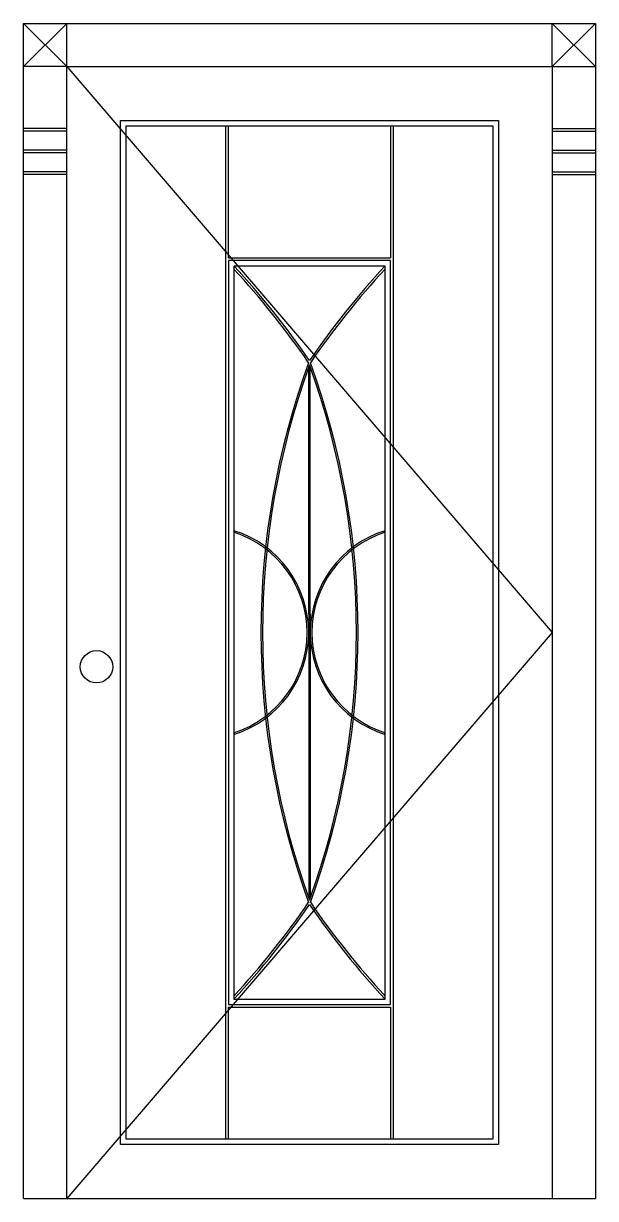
# Model space of a CAD drawing. Header units: metres. Extents: x -2288 to -1228, y 0 to 2180.
import ezdxf

# ---------------------------------------------------------------- set-up
doc = ezdxf.new("R2010")
doc.units = ezdxf.units.M
for name, color, linetype in [('2', 2, 'Continuous'), ('3', 3, 'Continuous'), ('4', 4, 'Continuous'), ('7', 7, 'Continuous'), ('BH', 3, 'Continuous')]:
    doc.layers.add(name, color=color, linetype=linetype)

msp = doc.modelspace()

# ---------------------------------------------------------------- hatches: boundary and pattern name
at = {"layer": '3'}
h = msp.add_hatch(dxfattribs=at)
h.set_pattern_fill('AR-CONC', scale=20)
h.paths.add_polyline_path([(-1759.46, 1550.53, 0.04), (-1897.84, 1724.3), (-1897.84, 1239.01, -0.08), (-1839.17, 1208.98, -0.06)])
h.paths.add_polyline_path([(-1897.84, 1730, -0.04), (-1757.84, 1554.48, -0.04), (-1617.84, 1730)])
h.paths.add_polyline_path([(-1617.84, 1724.3, 0.04), (-1756.22, 1550.53, -0.06), (-1676.51, 1208.98, -0.08), (-1617.84, 1239.01)])
h.paths.add_polyline_path([(-1756.34, 1083.91), (-1756.34, 1050, -0.23), (-1679.29, 1206.87, 0.06), (-1756.34, 1542.38)])
h.paths.add_polyline_path([(-1836.39, 1206.87, -0.23), (-1759.34, 1050), (-1759.34, 1083.91), (-1759.34, 1542.38, 0.06)])
h.paths.add_polyline_path([(-1836.76, 1203.43, 0.05), (-1836.76, 896.57, 0.49)])
h.paths.add_polyline_path([(-1839.54, 1205.58, 0.08), (-1897.84, 1235.98), (-1897.84, 864.02, 0.08), (-1839.54, 894.42, -0.05)])
h.paths.add_polyline_path([(-1839.17, 891.02, -0.08), (-1897.84, 860.99), (-1897.84, 375.7, 0.04), (-1759.46, 549.47, -0.06)])
h.paths.add_polyline_path([(-1759.34, 1050, -0.23), (-1836.39, 893.13, 0.06), (-1759.34, 557.62)])
h.paths.add_polyline_path([(-1756.34, 557.62, 0.06), (-1679.29, 893.13, -0.23), (-1756.34, 1050)])
h.paths.add_polyline_path([(-1757.84, 545.52, -0.04), (-1897.84, 370), (-1617.84, 370, -0.04)])
h.paths.add_polyline_path([(-1756.22, 549.47, 0.04), (-1617.84, 375.7), (-1617.84, 860.99, -0.08), (-1676.51, 891.02, -0.06)])
h.paths.add_polyline_path([(-1676.15, 894.42, 0.08), (-1617.84, 864.02), (-1617.84, 1235.98, 0.08), (-1676.15, 1205.58, -0.05)])
h.paths.add_polyline_path([(-1678.92, 1203.43, 0.49), (-1678.92, 896.57, 0.05)])
at = {"layer": 'BH'}
h = msp.add_hatch(dxfattribs=at)
h.set_pattern_fill('AR-RROOF', scale=450)
h.paths.add_polyline_path([(-1907.84, 1745), (-1607.84, 1745), (-1607.84, 1990), (-1907.84, 1990)])
h.paths.add_polyline_path([(-1912.84, 1990), (-2097.84, 1990), (-2097.84, 110), (-1912.84, 110)])
h.paths.add_polyline_path([(-1417.84, 1990), (-1602.84, 1990), (-1602.84, 110), (-1417.84, 110)])
h.paths.add_polyline_path([(-1907.84, 355), (-1907.84, 110), (-1607.84, 110), (-1607.84, 355)])

# ---------------------------------------------------------------- linework, layer by layer
at = {"layer": '2'}
msp.add_line((-2287.84, 0), (-1227.84, 0), dxfattribs=at)
at = {"layer": '3'}
for p, q in [((-2207.84, 2180), (-2287.84, 2100)), ((-2287.84, 2180), (-2207.84, 2100)), ((-2207.84, 2100), (-2207.84, 2180)), ((-1307.84, 2100), (-1307.84, 2180)), ((-1307.84, 2180), (-1227.84, 2100)), ((-1227.84, 2180), (-1307.84, 2100)), ((-2207.84, 2100), (-2287.84, 2100)), ((-1307.84, 2100), (-1227.84, 2100)), ((-2207.84, 1985), (-2287.84, 1985)), ((-1912.84, 110), (-1912.84, 1990)), ((-1907.84, 1745), (-1907.84, 1990)), ((-1607.84, 1990), (-1607.84, 1745)), ((-1602.84, 1990), (-1602.84, 110)), ((-1307.84, 1985), (-1227.84, 1985)), ((-2207.84, 1980), (-2287.84, 1980)), ((-1307.84, 1980), (-1227.84, 1980)), ((-2207.84, 1945), (-2287.84, 1945)), ((-1307.84, 1945), (-1227.84, 1945)), ((-2207.84, 1940), (-2287.84, 1940)), ((-1307.84, 1940), (-1227.84, 1940)), ((-2207.84, 1905), (-2287.84, 1905)), ((-2207.84, 1900), (-2287.84, 1900)), ((-1307.84, 1905), (-1227.84, 1905)), ((-1307.84, 1900), (-1227.84, 1900)), ((-1907.84, 1745), (-1607.84, 1745)), ((-1907.84, 355), (-1607.84, 355)), ((-1907.84, 110), (-1907.84, 355)), ((-1607.84, 355), (-1607.84, 110))]:
    msp.add_line(p, q, dxfattribs=at)
msp.add_lwpolyline([(-2207.84, 2100), (-1307.84, 1050), (-2207.84, 0)], dxfattribs=at)
for points in [[(-2097.84, 110), (-2097.84, 1990), (-1417.84, 1990), (-1417.84, 110)], [(-1897.84, 1730), (-1897.84, 370), (-1617.84, 370), (-1617.84, 1730)]]:
    msp.add_lwpolyline(points, close=True, dxfattribs=at)
msp.add_circle((-2152.6, 986.45), 30, dxfattribs=at)
at = {"layer": '4'}
for points in [[(-2287.84, 0), (-2287.84, 2180), (-1227.84, 2180), (-1227.84, 0)], [(-2207.84, 0), (-2207.84, 2100), (-1307.84, 2100), (-1307.84, 0)]]:
    msp.add_lwpolyline(points, dxfattribs=at)
at = {"layer": '7'}
for p, q in [((-1759.34, 1083.91), (-1759.34, 1542.83)), ((-1756.34, 1083.91), (-1756.34, 1542.83)), ((-1759.34, 1083.91), (-1759.34, 557.17)), ((-1756.34, 1083.91), (-1756.34, 557.17))]:
    msp.add_line(p, q, dxfattribs=at)
for points in [[(-2107.84, 100), (-2107.84, 2000), (-1407.84, 2000), (-1407.84, 100)], [(-1907.84, 1740), (-1907.84, 360), (-1607.84, 360), (-1607.84, 1740)]]:
    msp.add_lwpolyline(points, close=True, dxfattribs=at)
for centre, radius, start, end in [((-3031.99, 681.78), 1544.36, 34.41, 42.75), ((-3033.14, 678.27), 1543.73, 34.4, 42.66), ((-483.69, 681.78), 1544.36, 137.25, 145.59), ((-482.54, 678.27), 1543.73, 137.34, 145.6), ((-386.32, 1050), 1461.53, 159.97, 200.03), ((-3129.37, 1050), 1461.53, 339.97, 20.03), ((-384.34, 1050), 1460.5, 160.12, 199.88), ((-3131.34, 1050), 1460.5, 340.12, 19.88), ((-1957.56, 1050), 198.22, 287.53, 72.47), ((-1957.72, 1050), 195.38, 287.85, 72.15), ((-1558.12, 1050), 198.22, 107.53, 252.47), ((-1557.96, 1050), 195.38, 107.85, 252.15), ((-3031.99, 1418.22), 1544.36, 317.25, 325.59), ((-3033.14, 1421.73), 1543.73, 317.34, 325.6), ((-483.69, 1418.22), 1544.36, 214.41, 222.75), ((-482.54, 1421.73), 1543.73, 214.4, 222.66)]:
    msp.add_arc(centre, radius, start, end, dxfattribs=at)

doc.saveas('drawing.dxf')
